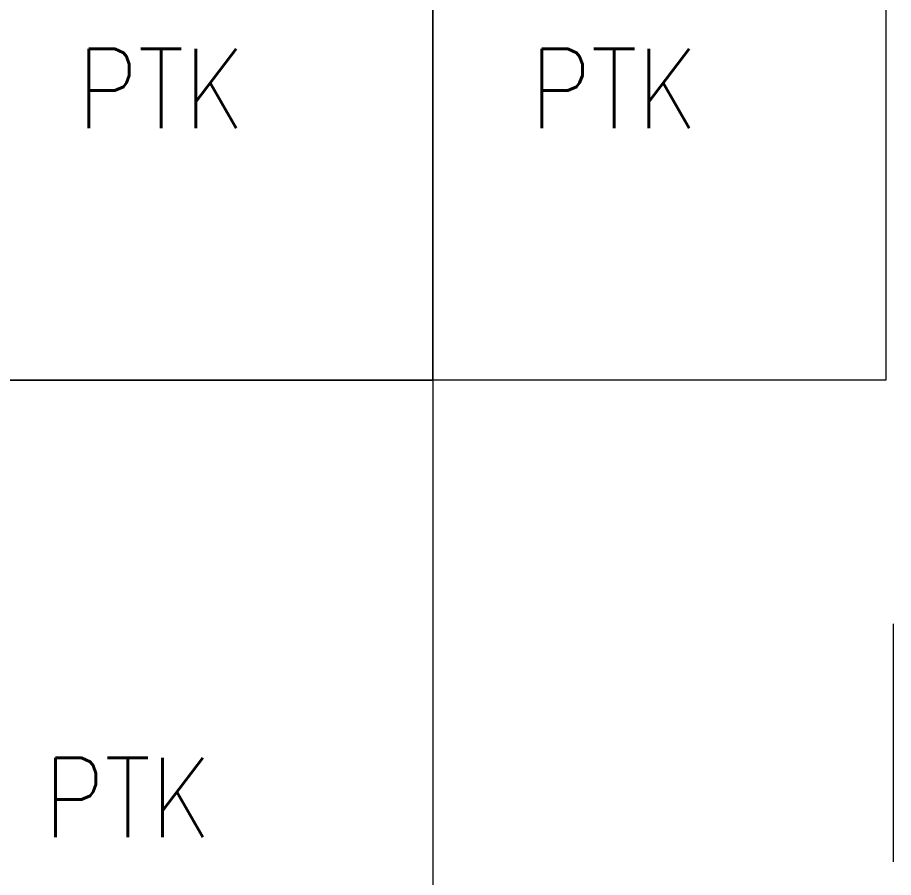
# Model space of a CAD drawing. Header units: inches. Extents: x -86208230 to 200276, y 9267 to 1246656.
# Drawn here: x 129046 to 132913, y 53279 to 57073 of the extents above; entities that cross this region are included whole.
import ezdxf

# ---------------------------------------------------------------- set-up
doc = ezdxf.new("R2010")
doc.units = ezdxf.units.IN
doc.header["$MEASUREMENT"] = 0
for name, color, linetype, lineweight in [('1', 8, 'Continuous', 9), ('t3', 8, 'Continuous', 25), ('WIN', 8, 'Continuous', 18)]:
    doc.layers.add(name, color=color, linetype=linetype, lineweight=lineweight)
doc.styles.add('LAILA', font='romans.shx', dxfattribs={"width": 0.85})

msp = doc.modelspace()

# ---------------------------------------------------------------- linework, layer by layer
at = {"layer": '1'}
for points in [[(128878.7, 55473.1), (128878.7, 57973.1), (130878.7, 57973.1), (130878.7, 55473.1)], [(130878.7, 55473.1), (130878.7, 57973.1), (132878.7, 57973.1), (132878.7, 55473.1)], [(128878.7, 52973.1), (128878.7, 55473.1), (130878.7, 55473.1), (130878.7, 52973.1)]]:
    msp.add_lwpolyline(points, close=True, dxfattribs=at)
at = {"layer": 'WIN'}
msp.add_line((132912.8, 53348.1), (132912.8, 54398.1), dxfattribs=at)

# ---------------------------------------------------------------- texts
at = {"layer": 't3', "style": 'LAILA', "width": 0.85}
for p in [(129105.9, 56584.3), (131105.9, 56584.3), (128958.7, 53456.4)]:
    msp.add_text(' PTK', height=350, dxfattribs=at).set_placement(p)

doc.saveas('drawing.dxf')
